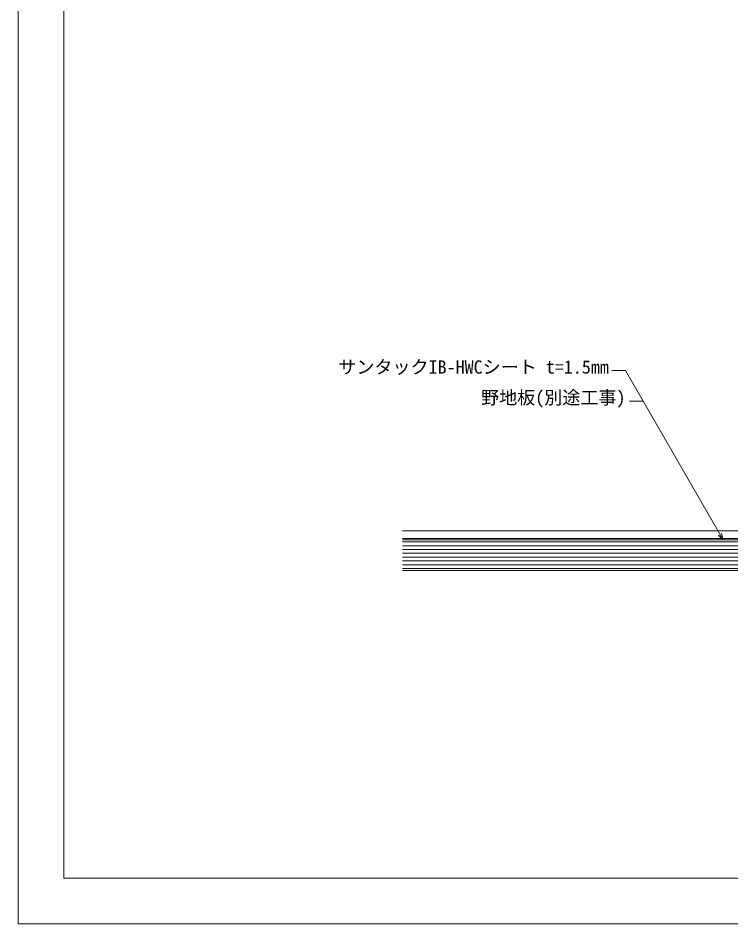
# Model space of a CAD drawing. Units: millimetres, scale not verified. Extents: x -630 to 630, y -446 to 446.
# Drawn here: x -630 to -163, y -446 to 148 of the extents above; entities that cross this region are included whole.
import ezdxf
from ezdxf.enums import TextEntityAlignment as Align

# ---------------------------------------------------------------- set-up
doc = ezdxf.new("R2010")
doc.units = ezdxf.units.MM
doc.header["$LTSCALE"] = 2
for name, color, linetype, lineweight in [('0-0_輪郭線', 2, 'Continuous', 9), ('0-1_図面枠', 7, 'Continuous', 9), ('0-2_文字', 5, 'Continuous', 9), ('0-6_躯体', 7, 'Continuous', 9), ('0-8_IBｼｰﾄ', 7, 'Continuous', 9), ('0-9_野地板', 2, 'Continuous', 9), ('0-D_寸法線', 7, 'Continuous', 9)]:
    doc.layers.add(name, color=color, linetype=linetype, lineweight=lineweight)
doc.styles.add('ＭＳ ゴシック', font='')
doc.styles.get('ＭＳ ゴシック').set_extended_font_data('MS Gothic')

msp = doc.modelspace()

# ---------------------------------------------------------------- linework, layer by layer
at = {"layer": '0-0_輪郭線'}
msp.add_lwpolyline([(600, 415.5), (-600, 415.5), (-600, -415.5), (600, -415.5)], close=True, dxfattribs=at)
at = {"layer": '0-1_図面枠'}
msp.add_lwpolyline([(630, -445.5), (630, 445.5), (-630, 445.5), (-630, -445.5)], close=True, dxfattribs=at)
at = {"layer": '0-6_躯体'}
for p, q in [((41.524, -194.093), (-378.476, -194.093)), ((41.524, -214.093), (-378.476, -214.093))]:
    msp.add_line(p, q, dxfattribs=at)
at = {"layer": '0-8_IBｼｰﾄ'}
for p, q in [((-41.573, -188.093), (-378.476, -188.093)), ((-40.233, -193.093), (-378.476, -193.093))]:
    msp.add_line(p, q, dxfattribs=at)
at = {"layer": '0-9_野地板'}
for p, q in [((41.524, -195.343), (-378.476, -195.343)), ((41.524, -197.843), (-378.476, -197.843)), ((41.524, -200.343), (-378.476, -200.343)), ((41.524, -202.843), (-378.476, -202.843)), ((41.524, -205.343), (-378.476, -205.343)), ((41.524, -207.843), (-378.476, -207.843)), ((41.524, -210.343), (-378.476, -210.343)), ((41.524, -212.843), (-378.476, -212.843))]:
    msp.add_line(p, q, dxfattribs=at)
at = {"layer": '0-D_寸法線'}
msp.add_line((-220.929, -103.24), (-229.929, -103.24), dxfattribs=at)
for points in [[(-168.476, -194.093), (-232.477, -83.238), (-241.477, -83.238)], [(-171.658, -190.911), (-168.476, -194.093), (-169.64, -189.747)]]:
    msp.add_lwpolyline(points, dxfattribs=at)

# ---------------------------------------------------------------- texts
at = {"layer": '0-2_文字', "color": 7, "style": 'ＭＳ ゴシック'}
for s, p in [('サンタックIB-HWCシート t=1.5㎜', (-420.448, -87.783)), ('野地板(別途工事)', (-326.97, -107.784))]:
    msp.add_text(s, height=8.666, dxfattribs=at).set_placement(p, align=Align.BOTTOM_LEFT)

doc.saveas('drawing.dxf')
